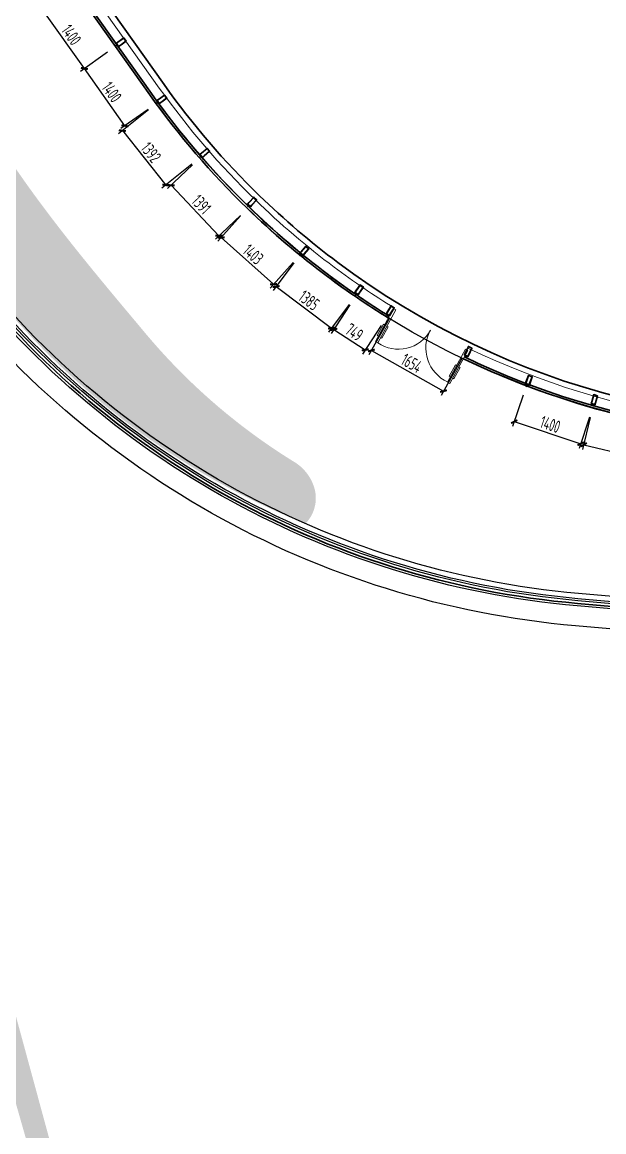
# Model space of a CAD drawing. Extents: x -936 to 12807311, y 101 to 1511157.
# Drawn here: x 12262828 to 12274448, y 1218680 to 1240843 of the extents above; entities that cross this region are included whole.
import ezdxf

# ---------------------------------------------------------------- set-up
doc = ezdxf.new("R2010")
doc.units = 0
doc.header["$LTSCALE"] = 1000
doc.header["$MEASUREMENT"] = 0
for name, color, linetype, lineweight in [('PX-GLAZ-F2$0$PX-GLAZ-F2$0$_EDO-ALUMINIUM-SECTION', 90, 'Continuous', 30), ('PX-GLAZ-F2$0$PX-GLAZ-F2$0$_EDO-ALUMINIUM-VIEW', 94, 'Continuous', 18), ('PX-GLAZ-F2$0$PX-GLAZ-F2$0$_EDO-GLASS-SECTION', 130, 'Continuous', 30), ('PX-GLAZ-F2$0$PX-GLAZ-F2$0$PX-GLAZ-F2$0$板边线', 36, 'Continuous', 30), ('PX-GLAZ-F2$0$PX-GLAZ-F2$0$WINDOW', 4, 'Continuous', 5), ('PX-GLAZ-F2$0$PX-GLAZ-F2$0$板边线', 36, 'Continuous', 30), ('PX-GLAZ-F2$0$板边线', 36, 'Continuous', 30)]:
    doc.layers.add(name, color=color, linetype=linetype, lineweight=lineweight)
for name, color, linetype in [('PX-GLAZ-F2$0$PX-GLAZ-F2$0$PX-GLAZ-F2$0$G-LINE2', 2, 'Continuous'), ('PX-GLAZ-F2$0$PX-GLAZ-F2$0$PX-GLAZ-F2$0$幕墙线', 104, 'Continuous'), ('PX-GLAZ-F2$0$PX-GLAZ-F2$0$PX-GLAZ-F2$0$平台轮廓', 3, 'Continuous'), ('PX-GLAZ-F2$0$PX-GLAZ-F2$0$PX-GLAZ-F2$0$挑檐', 53, 'Continuous'), ('PX-GLAZ-F2$0$PX-PLAN-F2-T1$0$A-DIMS-150', 1, 'Continuous'), ('PX-GLAZ-F2$0$绿化', 3, 'Continuous')]:
    doc.layers.add(name, color=color, linetype=linetype)
doc.styles.add('PX-GLAZ-F2$0$PX-PLAN-F2-T1$0$XD2008_T3', font='xd-hzs.shx', dxfattribs={"width": 0.7, "bigfont": 'xd-hztxt.shx'})
doc.dimstyles.new('PX-GLAZ-F2$0$PX-PLAN-F2-T1$0$XD300$0&&100', dxfattribs={"dimtxt": 250, "dimasz": 100, "dimexe": 100, "dimexo": 200, "dimgap": 50, "dimtad": 1, "dimdec": 0, "dimzin": 0, "dimdsep": 46, "dimtxsty": 'PX-GLAZ-F2$0$PX-PLAN-F2-T1$0$XD2008_T3', "dimblk": 'PX-GLAZ-F2$0$PX-PLAN-F2-T1$0$_ArchTick', "dimcen": 0.09, "dimclrt": 4, "dimazin": 2, "dimtfac": 1, "dimtdec": 0, "dimtix": 1, "dimtmove": 2, "dimatfit": 3, "dimfxl": 0, "dimtolj": 1, "dimtzin": 0, "dimarcsym": 0})

# ---------------------------------------------------------------- blocks, each defined once
blk = doc.blocks.new('PX-GLAZ-F2$0$PX-GLAZ-F2$0$$DorLib2D$00000011')
for p, q in [((-0.533, 0.458), (-0.533, -0.009)), ((-0.533, 0.458), (-0.5, 0.458)), ((-0.5, 0.458), (-0.5, -0.009)), ((0.5, 0.471), (0.5, 0.004)), ((0.533, 0.471), (0.5, 0.471)), ((0.533, 0.471), (0.533, 0.004)), ((-0.55, 0.383), (-0.533, 0.383)), ((-0.483, 0.383), (-0.5, 0.383)), ((0.483, 0.396), (0.5, 0.396)), ((0.55, 0.396), (0.533, 0.396)), ((-0.55, 0.221), (-0.533, 0.221)), ((-0.483, 0.221), (-0.5, 0.221)), ((0.483, 0.235), (0.5, 0.235)), ((0.55, 0.235), (0.533, 0.235)), ((0.533, 0.004), (0.5, 0.004)), ((-0.533, -0.009), (-0.5, -0.009))]:
    blk.add_line(p, q)
at = {"lineweight": 13}
for p, q in [((-0.55, 0.383), (-0.55, 0.221)), ((-0.483, 0.383), (-0.483, 0.221)), ((0.483, 0.396), (0.483, 0.235)), ((0.55, 0.396), (0.55, 0.235))]:
    blk.add_line(p, q, dxfattribs=at)
for centre, radius, start, end in [((-0.45, 0.011), 0.45, 359.1497, 96.4455), ((0.468, 0.003), 0.468, 86.131, 179.9077)]:
    blk.add_arc(centre, radius, start, end, dxfattribs=at)
blk = doc.blocks.new('PX-GLAZ-F2$0$PX-GLAZ-F2$0$标准块')
at = {"layer": 'PX-GLAZ-F2$0$PX-GLAZ-F2$0$_EDO-ALUMINIUM-SECTION'}
blk.add_line((0, 0), (0, -46, 0), dxfattribs=at)
at = {"layer": 'PX-GLAZ-F2$0$PX-GLAZ-F2$0$_EDO-ALUMINIUM-SECTION', "extrusion": (1.58294e-17, 0.001776, 0.999998)}
for points in [[(40, -49), (40, -85), (40, -233), (-40, -233), (-40, -85), (-40, -46), (40, -46)], [(37, -49), (37, -85), (37, -85), (37, -230), (-37, -230), (-37, -85), (-37, -85), (-37, -49), (37, -49)]]:
    blk.add_lwpolyline(points, close=True, dxfattribs=at)
blk = doc.blocks.new('PX-GLAZ-F2$0$PX-PLAN-F2-T1$0$_ArchTick')
at = {"color": 0, "linetype": 'ByBlock', "const_width": 0.4}
blk.add_lwpolyline([(-0.5, -0.5), (0.5, 0.5)], dxfattribs=at)
blk = doc.blocks.new('*D656')
at = {"layer": 'Defpoints', "color": 0, "transparency": 16777216}
for p in [(12264697, 1240360, 37), (12264071, 1239917), (12265506, 1239217, 38)]:
    blk.add_point(p, dxfattribs=at)
at = {"layer": 'PX-GLAZ-F2$0$PX-PLAN-F2-T1$0$A-DIMS-150', "color": 0, "lineweight": -2, "transparency": 16777216}
for p, q in [((12264533, 1240244), (12263990, 1239859)), ((12264881, 1238774), (12264071, 1239917)), ((12265342, 1239102), (12264799, 1238717))]:
    blk.add_line(p, q, dxfattribs=at)
at = {"layer": 'PX-GLAZ-F2$0$PX-PLAN-F2-T1$0$A-DIMS-150', "color": 0, "lineweight": -2, "transparency": 16777216, "xscale": 100, "yscale": 100, "zscale": 100}
for p, rotation in [((12264071, 1239917), 125.3084690311191), ((12264881, 1238774), 305.3084690311191)]:
    blk.add_blockref('PX-GLAZ-F2$0$PX-PLAN-F2-T1$0$_ArchTick', p, dxfattribs=dict(at, rotation=rotation))
at = {"layer": 'PX-GLAZ-F2$0$PX-PLAN-F2-T1$0$A-DIMS-150', "color": 4, "transparency": 16777216, "insert": (12264619, 1239447), "char_height": 250, "attachment_point": 5, "rotation": 305.3085, "style": 'PX-GLAZ-F2$0$PX-PLAN-F2-T1$0$XD2008_T3'}
blk.add_mtext('\\A1;1400', dxfattribs=at)
blk = doc.blocks.new('*D657')
at = {"layer": 'Defpoints', "color": 0, "transparency": 16777216}
for p in [(12263902, 1241513, 35), (12263262, 1241059), (12264697, 1240360, 37)]:
    blk.add_point(p, dxfattribs=at)
at = {"layer": 'PX-GLAZ-F2$0$PX-PLAN-F2-T1$0$A-DIMS-150', "color": 0, "lineweight": -2, "transparency": 16777216}
for p, q in [((12263739, 1241397), (12263181, 1241002)), ((12264071, 1239917), (12263262, 1241059)), ((12264533, 1240244), (12263990, 1239859))]:
    blk.add_line(p, q, dxfattribs=at)
at = {"layer": 'PX-GLAZ-F2$0$PX-PLAN-F2-T1$0$A-DIMS-150', "color": 0, "lineweight": -2, "transparency": 16777216, "xscale": 100, "yscale": 100, "zscale": 100}
for p, rotation in [((12263262, 1241059), 125.3084690311191), ((12264071, 1239917), 305.3084690311191)]:
    blk.add_blockref('PX-GLAZ-F2$0$PX-PLAN-F2-T1$0$_ArchTick', p, dxfattribs=dict(at, rotation=rotation))
at = {"layer": 'PX-GLAZ-F2$0$PX-PLAN-F2-T1$0$A-DIMS-150', "color": 4, "transparency": 16777216, "insert": (12263810, 1240589), "char_height": 250, "attachment_point": 5, "rotation": 305.3085, "style": 'PX-GLAZ-F2$0$PX-PLAN-F2-T1$0$XD2008_T3'}
blk.add_mtext('\\A1;1400', dxfattribs=at)
blk = doc.blocks.new('*D636')
at = {"layer": 'Defpoints', "color": 0, "transparency": 16777216}
for p in [(12270267, 1235109, 41), (12271708, 1234297, 41), (12271245, 1233474)]:
    blk.add_point(p, dxfattribs=at)
at = {"layer": 'PX-GLAZ-F2$0$PX-PLAN-F2-T1$0$A-DIMS-150', "color": 0, "lineweight": -2, "transparency": 16777216}
for p, q in [((12270169, 1234934), (12269755, 1234199)), ((12269804, 1234286), (12271245, 1233474)), ((12271610, 1234123), (12271196, 1233387))]:
    blk.add_line(p, q, dxfattribs=at)
at = {"layer": 'PX-GLAZ-F2$0$PX-PLAN-F2-T1$0$A-DIMS-150', "color": 0, "lineweight": -2, "transparency": 16777216, "xscale": 100, "yscale": 100, "zscale": 100}
for p, rotation in [((12269804, 1234286), 150.6194467798335), ((12271245, 1233474), 330.6194467798335)]:
    blk.add_blockref('PX-GLAZ-F2$0$PX-PLAN-F2-T1$0$_ArchTick', p, dxfattribs=dict(at, rotation=rotation))
at = {"layer": 'PX-GLAZ-F2$0$PX-PLAN-F2-T1$0$A-DIMS-150', "color": 4, "transparency": 16777216, "insert": (12270610, 1234033), "char_height": 250, "attachment_point": 5, "rotation": 330.6194, "style": 'PX-GLAZ-F2$0$PX-PLAN-F2-T1$0$XD2008_T3'}
blk.add_mtext('\\A1;1654', dxfattribs=at)
blk = doc.blocks.new('*D556')
at = {"layer": 'Defpoints', "color": 0, "transparency": 16777216}
for p in [(12265506, 1239217, 38), (12266375, 1238129, 38), (12265698, 1237589)]:
    blk.add_point(p, dxfattribs=at)
at = {"layer": 'PX-GLAZ-F2$0$PX-PLAN-F2-T1$0$A-DIMS-150', "color": 0, "lineweight": -2, "transparency": 16777216}
for p, q in [((12265349, 1239092), (12264751, 1238615)), ((12264829, 1238677), (12265698, 1237589)), ((12266218, 1238004), (12265620, 1237527))]:
    blk.add_line(p, q, dxfattribs=at)
at = {"layer": 'PX-GLAZ-F2$0$PX-PLAN-F2-T1$0$A-DIMS-150', "color": 0, "lineweight": -2, "transparency": 16777216, "xscale": 100, "yscale": 100, "zscale": 100}
for p, rotation in [((12264829, 1238677), 128.617622403916), ((12265698, 1237589), 308.617622403916)]:
    blk.add_blockref('PX-GLAZ-F2$0$PX-PLAN-F2-T1$0$_ArchTick', p, dxfattribs=dict(at, rotation=rotation))
at = {"layer": 'PX-GLAZ-F2$0$PX-PLAN-F2-T1$0$A-DIMS-150', "color": 4, "transparency": 16777216, "insert": (12265401, 1238242), "char_height": 250, "attachment_point": 5, "rotation": 308.6176, "style": 'PX-GLAZ-F2$0$PX-PLAN-F2-T1$0$XD2008_T3'}
blk.add_mtext('\\A1;1392', dxfattribs=at)
blk = doc.blocks.new('*D557')
at = {"layer": 'Defpoints', "color": 0, "transparency": 16777216}
for p in [(12266375, 1238129, 38), (12267332, 1237120, 38), (12266760, 1236578)]:
    blk.add_point(p, dxfattribs=at)
at = {"layer": 'PX-GLAZ-F2$0$PX-PLAN-F2-T1$0$A-DIMS-150', "color": 0, "lineweight": -2, "transparency": 16777216}
for p, q in [((12266230, 1237992), (12265731, 1237518)), ((12265803, 1237587), (12266760, 1236578)), ((12267187, 1236982), (12266688, 1236509))]:
    blk.add_line(p, q, dxfattribs=at)
at = {"layer": 'PX-GLAZ-F2$0$PX-PLAN-F2-T1$0$A-DIMS-150', "color": 0, "lineweight": -2, "transparency": 16777216, "xscale": 100, "yscale": 100, "zscale": 100}
for p, rotation in [((12265803, 1237587), 133.4811643430042), ((12266760, 1236578), 313.4811643430042)]:
    blk.add_blockref('PX-GLAZ-F2$0$PX-PLAN-F2-T1$0$_ArchTick', p, dxfattribs=dict(at, rotation=rotation))
at = {"layer": 'PX-GLAZ-F2$0$PX-PLAN-F2-T1$0$A-DIMS-150', "color": 4, "transparency": 16777216, "insert": (12266409, 1237203), "char_height": 250, "attachment_point": 5, "rotation": 313.4812, "style": 'PX-GLAZ-F2$0$PX-PLAN-F2-T1$0$XD2008_T3'}
blk.add_mtext('\\A1;1391', dxfattribs=at)
blk = doc.blocks.new('*D558')
at = {"layer": 'Defpoints', "color": 0, "transparency": 16777216}
for p in [(12267325, 1237127, 41), (12268373, 1236194, 38), (12267851, 1235608)]:
    blk.add_point(p, dxfattribs=at)
at = {"layer": 'PX-GLAZ-F2$0$PX-PLAN-F2-T1$0$A-DIMS-150', "color": 0, "lineweight": -2, "transparency": 16777216}
for p, q in [((12267192, 1236977), (12266737, 1236466)), ((12266803, 1236540), (12267851, 1235608)), ((12268240, 1236045), (12267785, 1235533))]:
    blk.add_line(p, q, dxfattribs=at)
at = {"layer": 'PX-GLAZ-F2$0$PX-PLAN-F2-T1$0$A-DIMS-150', "color": 0, "lineweight": -2, "transparency": 16777216, "xscale": 100, "yscale": 100, "zscale": 100}
for p, rotation in [((12266803, 1236540), 138.3295805859456), ((12267851, 1235608), 318.3295805859456)]:
    blk.add_blockref('PX-GLAZ-F2$0$PX-PLAN-F2-T1$0$_ArchTick', p, dxfattribs=dict(at, rotation=rotation))
at = {"layer": 'PX-GLAZ-F2$0$PX-PLAN-F2-T1$0$A-DIMS-150', "color": 4, "transparency": 16777216, "insert": (12267443, 1236205), "char_height": 250, "attachment_point": 5, "rotation": 318.3296, "style": 'PX-GLAZ-F2$0$PX-PLAN-F2-T1$0$XD2008_T3'}
blk.add_mtext('\\A1;1403', dxfattribs=at)
blk = doc.blocks.new('*D559')
at = {"layer": 'Defpoints', "color": 0, "transparency": 16777216}
for p in [(12268373, 1236194, 38), (12269482, 1235364, 38), (12269010, 1234733)]:
    blk.add_point(p, dxfattribs=at)
at = {"layer": 'PX-GLAZ-F2$0$PX-PLAN-F2-T1$0$A-DIMS-150', "color": 0, "lineweight": -2, "transparency": 16777216}
for p, q in [((12268253, 1236034), (12267841, 1235483)), ((12267901, 1235563), (12269010, 1234733)), ((12269362, 1235204), (12268950, 1234653))]:
    blk.add_line(p, q, dxfattribs=at)
at = {"layer": 'PX-GLAZ-F2$0$PX-PLAN-F2-T1$0$A-DIMS-150', "color": 0, "lineweight": -2, "transparency": 16777216, "xscale": 100, "yscale": 100, "zscale": 100}
for p, rotation in [((12267901, 1235563), 143.2011908795473), ((12269010, 1234733), 323.2011908795473)]:
    blk.add_blockref('PX-GLAZ-F2$0$PX-PLAN-F2-T1$0$_ArchTick', p, dxfattribs=dict(at, rotation=rotation))
at = {"layer": 'PX-GLAZ-F2$0$PX-PLAN-F2-T1$0$A-DIMS-150', "color": 4, "transparency": 16777216, "insert": (12268560, 1235288), "char_height": 250, "attachment_point": 5, "rotation": 323.2012, "style": 'PX-GLAZ-F2$0$PX-PLAN-F2-T1$0$XD2008_T3'}
blk.add_mtext('\\A1;1385', dxfattribs=at)
blk = doc.blocks.new('*D560')
at = {"layer": 'Defpoints', "color": 0, "transparency": 16777216}
for p in [(12269482, 1235364, 38), (12270109, 1234955, 24), (12269681, 1234299)]:
    blk.add_point(p, dxfattribs=at)
at = {"layer": 'PX-GLAZ-F2$0$PX-PLAN-F2-T1$0$A-DIMS-150', "color": 0, "lineweight": -2, "transparency": 16777216}
for p, q in [((12269373, 1235197), (12268999, 1234624)), ((12269054, 1234707), (12269681, 1234299)), ((12270000, 1234788), (12269627, 1234215))]:
    blk.add_line(p, q, dxfattribs=at)
at = {"layer": 'PX-GLAZ-F2$0$PX-PLAN-F2-T1$0$A-DIMS-150', "color": 0, "lineweight": -2, "transparency": 16777216, "xscale": 100, "yscale": 100, "zscale": 100}
for p, rotation in [((12269054, 1234707), 146.9028819017442), ((12269681, 1234299), 326.9028819017443)]:
    blk.add_blockref('PX-GLAZ-F2$0$PX-PLAN-F2-T1$0$_ArchTick', p, dxfattribs=dict(at, rotation=rotation))
at = {"layer": 'PX-GLAZ-F2$0$PX-PLAN-F2-T1$0$A-DIMS-150', "color": 4, "transparency": 16777216, "insert": (12269463, 1234650), "char_height": 250, "attachment_point": 5, "rotation": 326.9029, "style": 'PX-GLAZ-F2$0$PX-PLAN-F2-T1$0$XD2008_T3'}
blk.add_mtext('\\A1;749', dxfattribs=at)
blk = doc.blocks.new('*D562')
at = {"layer": 'Defpoints', "color": 0, "transparency": 16777216}
for p in [(12272897, 1233584, 5), (12274225, 1233143, 5), (12273986, 1232424)]:
    blk.add_point(p, dxfattribs=at)
at = {"layer": 'PX-GLAZ-F2$0$PX-PLAN-F2-T1$0$A-DIMS-150', "color": 0, "lineweight": -2, "transparency": 16777216}
for p, q in [((12272834, 1233394), (12272626, 1232770)), ((12274162, 1232953), (12273954, 1232329)), ((12272658, 1232865), (12273986, 1232424))]:
    blk.add_line(p, q, dxfattribs=at)
at = {"layer": 'PX-GLAZ-F2$0$PX-PLAN-F2-T1$0$A-DIMS-150', "color": 0, "lineweight": -2, "transparency": 16777216, "xscale": 100, "yscale": 100, "zscale": 100}
for p, rotation in [((12272658, 1232865), 161.6268091513387), ((12273986, 1232424), 341.6268091513388)]:
    blk.add_blockref('PX-GLAZ-F2$0$PX-PLAN-F2-T1$0$_ArchTick', p, dxfattribs=dict(at, rotation=rotation))
at = {"layer": 'PX-GLAZ-F2$0$PX-PLAN-F2-T1$0$A-DIMS-150', "color": 4, "transparency": 16777216, "insert": (12273377, 1232810), "char_height": 250, "attachment_point": 5, "rotation": 341.6268, "style": 'PX-GLAZ-F2$0$PX-PLAN-F2-T1$0$XD2008_T3'}
blk.add_mtext('\\A1;1400', dxfattribs=at)
blk = doc.blocks.new('*D563')
at = {"layer": 'Defpoints', "color": 0, "transparency": 16777216}
for p in [(12274225, 1233143, 5), (12275586, 1232816, 5), (12275409, 1232078)]:
    blk.add_point(p, dxfattribs=at)
at = {"layer": 'PX-GLAZ-F2$0$PX-PLAN-F2-T1$0$A-DIMS-150', "color": 0, "lineweight": -2, "transparency": 16777216}
for p, q in [((12274178, 1232948), (12274024, 1232307)), ((12275539, 1232622), (12275385, 1231980)), ((12274048, 1232404), (12275409, 1232078))]:
    blk.add_line(p, q, dxfattribs=at)
at = {"layer": 'PX-GLAZ-F2$0$PX-PLAN-F2-T1$0$A-DIMS-150', "color": 0, "lineweight": -2, "transparency": 16777216, "xscale": 100, "yscale": 100, "zscale": 100}
for p, rotation in [((12274048, 1232404), 166.5203406920303), ((12275409, 1232078), 346.5203406920303)]:
    blk.add_blockref('PX-GLAZ-F2$0$PX-PLAN-F2-T1$0$_ArchTick', p, dxfattribs=dict(at, rotation=rotation))
at = {"layer": 'PX-GLAZ-F2$0$PX-PLAN-F2-T1$0$A-DIMS-150', "color": 4, "transparency": 16777216, "insert": (12274769, 1232411), "char_height": 250, "attachment_point": 5, "rotation": 346.5203, "style": 'PX-GLAZ-F2$0$PX-PLAN-F2-T1$0$XD2008_T3'}
blk.add_mtext('\\A1;1400', dxfattribs=at)
blk = doc.blocks.new('PX-GLAZ-F2')
at = {"layer": 'PX-GLAZ-F2$0$绿化', "ltscale": 100}
h = blk.add_hatch(dxfattribs=at)
h.set_pattern_fill('CROSS', color=256, scale=200)
h.set_pattern_definition([(0, (0, 0), (317.5, 317.5), [158.75, -476.25]), (90, (79.38, -79.38), (-317.5, 317.5), [158.75, -476.25])])
edge = h.paths.add_edge_path()
edge.add_spline(control_points=[(12248706, 1227659.1), (12249131.2, 1228506.9), (12249645.7, 1229303.6), (12250243.3, 1230039.9)], knot_values=[0, 0, 0, 0, 0.216924, 0.216924, 0.216924, 0.216924], weights=[1, 0.9960825, 0.9960825, 1], degree=3, periodic=0)
edge.add_spline(control_points=[(12250243.3, 1230039.9), (12252309.9, 1232880.9), (12254376.5, 1235721.8), (12256443.1, 1238562.8)], knot_values=[0.216924, 0.216924, 0.216924, 0.216924, 1.216924, 1.216924, 1.216924, 1.216924], weights=[1, 1, 1, 1], degree=3, periodic=0)
edge.add_spline(control_points=[(12256443.1, 1238562.8), (12256855.1, 1239129.1), (12257479, 1239447.2), (12258179.2, 1239448.1)], knot_values=[1.216924, 1.216924, 1.216924, 1.216924, 2.1576116, 2.1576116, 2.1576116, 2.1576116], weights=[1, 0.9276084, 0.9276084, 1], degree=3, periodic=0)
edge.add_spline(control_points=[(12258179.2, 1239448.1), (12258879.5, 1239448.9), (12259504.2, 1239132.3), (12259917.5, 1238567)], knot_values=[2.1576116, 2.1576116, 2.1576116, 2.1576116, 3.0982992, 3.0982992, 3.0982992, 3.0982992], weights=[1, 0.9276084, 0.9276084, 1], degree=3, periodic=0)
edge.add_spline(control_points=[(12259917.5, 1238567), (12260548, 1237710.5), (12261178.5, 1236854), (12261808.9, 1235997.5)], knot_values=[3.0982992, 3.0982992, 3.0982992, 3.0982992, 4.0982992, 4.0982992, 4.0982992, 4.0982992], weights=[1, 1, 1, 1], degree=3, periodic=0)
edge.add_spline(control_points=[(12261808.9, 1235997.5), (12263521.2, 1233671.3), (12265804.9, 1231902.8), (12268485.4, 1230826.9)], knot_values=[4.0982992, 4.0982992, 4.0982992, 4.0982992, 4.6528594, 4.6528594, 4.6528594, 4.6528594], weights=[1, 0.9745357, 0.9745357, 1], degree=3, periodic=0)
edge.add_spline(control_points=[(12268485.4, 1230826.9), (12268662.4, 1231007.2), (12268731.6, 1231250.2), (12268676.3, 1231496.7)], knot_values=[4.6528594, 4.6528594, 4.6528594, 4.6528594, 5.6498533, 5.6498533, 5.6498533, 5.6498533], weights=[1, 0.9188681, 0.9188681, 1], degree=3, periodic=0)
edge.add_spline(control_points=[(12268676.3, 1231496.7), (12268617.1, 1231738.6), (12268468.8, 1231938.7), (12268254.4, 1232065.5)], knot_values=[5.6498533, 5.6498533, 5.6498533, 5.6498533, 6.4465126, 6.4465126, 6.4465126, 6.4465126], weights=[1, 0.9478068, 0.9478068, 1], degree=3, periodic=0)
edge.add_spline(control_points=[(12268254.4, 1232065.5), (12267103.1, 1232776.1), (12266083.6, 1233665.5), (12265223.4, 1234709.7)], knot_values=[6.4465126, 6.4465126, 6.4465126, 6.4465126, 6.7752636, 6.7752636, 6.7752636, 6.7752636], weights=[1, 0.9910138, 0.9910138, 1], degree=3, periodic=0)
edge.add_spline(control_points=[(12265223.4, 1234709.7), (12264096, 1236051.5), (12262129.6, 1238391.9), (12260372, 1242231), (12256480.6, 1243543.3), (12252849.4, 1241495), (12250340.6, 1238037), (12248070.6, 1234565), (12247519.7, 1230670.2), (12248353, 1228555.3), (12248706, 1227659.1)], knot_values=[6.7752636, 6.7752636, 6.7752636, 6.7752636, 5292.8749688, 9226.3852839, 12034.2999802, 16515.783225, 20509.8368597, 24941.2220346, 28831.152857, 31691.1016259, 31691.1016259, 31691.1016259, 31691.1016259], weights=[1, 1, 1, 1, 1, 1, 1, 1, 1, 1, 1], degree=3, periodic=0)
edge = h.paths.add_edge_path()
edge.add_line((12350572.1, 1250171.9), (12345847.5, 1250548.3))
edge.add_line((12345847.5, 1250548.3), (12342141.8, 1229321))
edge.add_arc((12336175.4, 1230692.1), 6121.9, 302.60421, 347.05847, ccw=False)
edge.add_arc((12345389.7, 1216855.3), 10503.8, 124.27677, 148.99986)
edge.add_arc((12344287.8, 1217517.4), 9218.3, 148.99986, 195.78563)
edge.add_arc((12226671.4, 1184267.2), 113007.7, 14.3349, 15.785626, ccw=False)
edge.add_arc((12324166, 1209181.5), 12380.1, -17.80782, 14.3349, ccw=False)
edge.add_line((12335952.9, 1205395.4), (12334257.7, 1200117.8))
edge.add_arc((12334246.6, 1197712), 2405.9, 11.27506, 89.73573, ccw=False)
edge.add_arc((12335021.7, 1197866.5), 1615.6, -9.56278, 11.27506, ccw=False)
edge.add_arc((12318788.1, 1200601.3), 18077.9, 349.66451, 350.43722, ccw=False)
edge.add_line((12336572.7, 1197357.9), (12337158.7, 1197228.4))
edge.add_line((12337158.7, 1197228.4), (12338932.8, 1205257.3))
edge.add_arc((12331756, 1206843.1), 7350, 347.53975, 385.14259)
edge.add_line((12338409.6, 1209966), (12337135.1, 1212681.5))
edge.add_arc((12343155, 1215506.9), 6650, 136.3842, 205.14259, ccw=False)
edge.add_line((12338340.5, 1220094.1), (12341350.4, 1223253.1))
edge.add_arc((12336029.1, 1228323.2), 7350, 316.3842, 350.09754)
edge.add_line((12343269.6, 1227059.2), (12347090.2, 1248944.5))
edge.add_line((12347090.2, 1248944.5), (12351754.6, 1248573))
edge.add_arc((12350316, 1248745.8), 1448.9, 353.14964, 439.81841)
edge = h.paths.add_edge_path()
edge.add_line((12329890.5, 1220636.8), (12332760, 1212631.4))
edge.add_line((12332760, 1212631.4), (12329676.6, 1211775.2))
edge.add_line((12329676.6, 1211775.2), (12331314.6, 1212230))
edge.add_line((12331314.6, 1212230), (12332557.8, 1207752.6))
edge.add_line((12332557.8, 1207752.6), (12330392.5, 1207151.4))
edge.add_arc((12335853.3, 1214426.6), 9096.6, 186.95866, 233.10806, ccw=False)
edge.add_arc((12340898.8, 1215042.4), 14179.5, 162.97302, 186.95866, ccw=False)
edge.add_arc((12329376.2, 1218571.1), 2128.8, 76.01983, 162.97302, ccw=False)
edge = h.paths.add_edge_path()
edge.add_spline(control_points=[(12297159.8, 1230058.2), (12297328.4, 1230848.4), (12297611.5, 1232175), (12298661.8, 1234113.7), (12300752.4, 1233643.1), (12302179.5, 1231710.5), (12305502.7, 1231446.7), (12308858, 1230950.4), (12312135.6, 1229259.9), (12315220.2, 1226420), (12318080.9, 1222865.1), (12322418.9, 1219690.6), (12322542.4, 1214282.7), (12320895.5, 1209063.7), (12315723.8, 1207150.9), (12311909, 1207413.1), (12309758.9, 1207758.4), (12309129.1, 1207859.5), (12310995.9, 1207584.2), (12312844.4, 1207963.6), (12314451.8, 1208952), (12317354.8, 1210737), (12318732.3, 1213854), (12318097.8, 1217202.3), (12317569.7, 1221919.1), (12314841.7, 1225803.1), (12310583.9, 1227900.3), (12307035.2, 1229914.1), (12303029.1, 1230689.2), (12298985.3, 1230144.5), (12298893.7, 1229984.7), (12298802.1, 1229824.9), (12298710.5, 1229665.1), (12298697.1, 1229625.6), (12298683.7, 1229586), (12298670.3, 1229546.5), (12298166.8, 1229717.1), (12297663.3, 1229887.7), (12297159.8, 1230058.2)], knot_values=[0, 0, 0, 0, 2509.7004078, 4213.3598332, 5630.1776835, 7984.5189108, 11137.8176945, 14924.0914678, 18297.5573608, 21965.6588708, 27403.8026942, 32175.7889264, 37032.3805134, 42474.2608416, 47438.6991661, 52055.119781, 53967.6326245, 53967.6326245, 53967.6326245, 53968.3303403, 53968.3303403, 53968.3303403, 53969.5371147, 53969.5371147, 53969.5371147, 53970.5387264, 53970.5387264, 53970.5387264, 53971.188756, 53971.188756, 53971.188756, 53972.188756, 53972.188756, 53972.188756, 53973.188756, 53973.188756, 53973.188756, 53974.188756, 53974.188756, 53974.188756, 53974.188756], weights=[1, 1, 1, 1, 1, 1, 1, 1, 1, 1, 1, 1, 1, 1, 1, 1, 1, 1, 0.9598425, 0.9598425, 1, 0.8822789, 0.8822789, 1, 0.9181306, 0.9181306, 1, 0.9650973, 0.9650973, 1, 1, 1, 1, 1, 1, 1, 1, 1, 1], degree=3, periodic=0)
edge = h.paths.add_edge_path()
edge.add_arc((12264417, 1231062), 31784.2, 288.69408, 306.13039)
edge.add_arc((12282712.2, 1205688.8), 536.1, 326.20587, 388.29705)
edge.add_arc((12282257.3, 1205342), 1104.7, 32.95484, 44.08798)
edge.add_arc((12296904.8, 1178998.3), 30446.8, 117.06634, 124.81688)
edge.add_arc((12270335.2, 1229379), 26995.3, 242.81788, 289.89359, ccw=False)
edge.add_arc((12269712.4, 1219643.1), 18465.3, 214.97876, 230.64533, ccw=False)
edge.add_arc((12280518, 1228316.3), 32304.1, 208.46123, 216.59643, ccw=False)
edge.add_line((12252118.2, 1212921.4), (12251073.7, 1212284.2))
edge.add_arc((12251548.3, 1211765), 703.4, 132.4299, 196.5559)
edge.add_arc((12269478.4, 1221332.5), 21012.7, 207.7011, 284.11957)
edge = h.paths.add_edge_path()
edge.add_arc((12233920.3, 1265851.6), 16144.8, -7.15606, 23.05907, ccw=False)
edge.add_arc((12272144.2, 1259604.6), 22605.3, 169.19974, 186.44518)
edge.add_line((12249681.8, 1257067.1), (12250208.3, 1252638.7))
edge.add_line((12250208.3, 1252638.7), (12250862.7, 1252716.6))
edge.add_arc((12273478.7, 1255109.2), 22742.2, 165.02933, 186.03914, ccw=False)
edge.add_arc((12521635.5, 1188752), 279617.8, 164.395979, 165.029333, ccw=False)
edge.add_arc((12246304.4, 1265646.6), 6249.3, 344.39598, 373.49578)
edge.add_arc((12241392.1, 1264467.7), 11301.1, 13.49578, 45.22187)
edge.add_line((12249352.2, 1272489.7), (12248777.5, 1272176.5))
edge.add_spline(control_points=[(12272311.3, 1185673.5), (12273059.3, 1190105.5), (12273807.4, 1194537.4), (12273916.6, 1195057.1), (12273551.9, 1195443.1), (12273187.2, 1195829.1), (12272662.2, 1195749.5), (12269776.4, 1195164.7), (12266890.5, 1194579.8), (12265653.8, 1194222), (12265338.4, 1192973.8), (12264835.5, 1189992.8), (12264332.5, 1187011.7), (12264187.7, 1185999.1), (12265170.5, 1185715.3), (12268131.7, 1185215.7), (12271092.9, 1184716.1), (12272121.2, 1184661.4), (12272311.3, 1185673.5)], knot_values=[0, 0, 0, 1, 1, 1.9642314, 1.9642314, 2.9284628, 2.9284628, 3.9284628, 3.9284628, 4.9701511, 4.9701511, 5.9701511, 5.9701511, 7.4018385, 7.4018385, 8.4018385, 8.4018385, 9.840172, 9.840172, 9.840172], weights=[1, 1, 1, 0.886016, 1, 0.886016, 1, 1, 1, 0.8673994, 1, 1, 1, 0.7545398, 1, 1, 1, 0.7523549, 1], degree=2, periodic=0)
at = {"layer": 'PX-GLAZ-F2$0$PX-GLAZ-F2$0$_EDO-ALUMINIUM-VIEW', "elevation": 41.4}
for points in [[(12256780.8, 1251576.1), (12258423.4, 1249249.4), (12259640.9, 1247537.7), (12265414.9, 1239419.9, 0.0456491), (12267356.4, 1237158.9, 0.0320784), (12268951.7, 1235798.9, 0.0224171), (12270164, 1234974.9, 0.0224171)], [(12256900.9, 1251730.3), (12258576, 1249357.5), (12259793.3, 1247646), (12265567.3, 1239528.3, 0.0456491), (12267486.5, 1237293.1, 0.0320784), (12269063.7, 1235948.7, 0.0224171), (12270262.1, 1235134.1, 0.0224171)], [(12271744.5, 1234328.6, 0.1485343), (12281031.3, 1232910.1, -0.0000098), (12281163.9, 1232929.3, -0.0000098)], [(12271663.8, 1234159.9, 0.1485343), (12281058, 1232725, -0.0000098), (12281190.6, 1232744.2, -0.0000098)]]:
    blk.add_lwpolyline(points, format="xyb", dxfattribs=at)
at = {"layer": 'PX-GLAZ-F2$0$PX-GLAZ-F2$0$_EDO-GLASS-SECTION', "elevation": 41.4}
for points in [[(12256743.9, 1251550.4), (12258386.7, 1249223.4), (12259604.3, 1247511.6), (12265378.3, 1239393.8, 0.0456491), (12267325, 1237126.6, 0.0320784), (12268924.8, 1235762.8, 0.022449), (12270142.2, 1234935.5)], [(12256776.7, 1251573.3), (12258419.3, 1249246.5), (12259636.9, 1247534.8), (12265410.9, 1239417, 0.0456491), (12267352.9, 1237155.3, 0.0320784), (12268948.7, 1235794.9, 0.0224171), (12270161.4, 1234970.6)], [(12271644.5, 1234120.3, 0.1485378), (12281064.3, 1232681.4, -0.0000098), (12281196.9, 1232700.5)], [(12271662, 1234156.2, 0.1485343), (12281058.6, 1232721, -0.0000098), (12281191.2, 1232740.1)]]:
    blk.add_lwpolyline(points, format="xyb", dxfattribs=at)
at = {"layer": 'PX-GLAZ-F2$0$PX-GLAZ-F2$0$PX-GLAZ-F2$0$G-LINE2'}
for points in [[(12295661, 1224135.1), (12295104.8, 1223164.8, -0.3837916), (12291102.8, 1223294.4, 0.0815332), (12285212.2, 1227659.1, 0.0645942), (12280049, 1228793.4), (12273930.2, 1229328.6, -0.216352), (12261360.2, 1236415.7), (12259832.7, 1238505, 0.5084249), (12256528.1, 1238501), (12249508.5, 1228850.4, 0.2094997), (12248383.3, 1223718.2), (12248778.7, 1221738.8, 0.0345244), (12250707.9, 1216094.2, 0.0381065), (12253210.6, 1211232.9), (12254370, 1209557.8, 0.0755914), (12258061.1, 1205453.4, 0.2081031), (12279472.4, 1204088.7, -0.0568352), (12285569, 1207369.3, -0.1349123), (12301660.3, 1209177.8), (12309145.2, 1207963.3, 0.5158223), (12317993.9, 1217186.6, 0.2559103), (12310534.8, 1227807.5, 0.1632742), (12299050.6, 1230047.3), (12298801.6, 1229612.9)], [(12295695.7, 1224115.2), (12295136, 1223138.8, -0.384529), (12291074.6, 1223266.1, 0.081512), (12285196.2, 1227622.3, 0.0645624), (12280045.6, 1228753.5), (12273926.7, 1229288.8, -0.216352), (12261327.9, 1236392.1), (12259800.4, 1238481.4, 0.5084249), (12256560.4, 1238477.5), (12249540.8, 1228826.8, 0.2094997), (12248422.5, 1223726), (12248817.7, 1221747.9, 0.0345171), (12250744.7, 1216109.7, 0.038099), (12253244.1, 1211254.8), (12254403.2, 1209580.2, 0.0755392), (12258083.2, 1205487, 0.2080106), (12279453.8, 1204124.5, -0.0567922), (12285554.2, 1207406.5, -0.1349131), (12301666.6, 1209217.3), (12309151.3, 1208002.8, 0.5158726), (12317954.4, 1217180.7, 0.2559639), (12310516.1, 1227772.1, 0.1630139), (12299075.5, 1230010.2), (12298836.3, 1229593)]]:
    blk.add_lwpolyline(points, format="xyb", dxfattribs=at)
at = {"layer": 'PX-GLAZ-F2$0$PX-GLAZ-F2$0$PX-GLAZ-F2$0$幕墙线'}
blk.add_lwpolyline([(12281086.9, 1232668.1, -0.1988835), (12268924.1, 1235762.8, -0.0320784), (12267324.3, 1237126.6, -0.0456491), (12265377.5, 1239393.8), (12259603.5, 1247511.5), (12258386, 1249223.3), (12256391.9, 1252047.9, -0.4131972), (12258385.7, 1263737.8)], format="xyb", dxfattribs=at)
at = {"layer": 'PX-GLAZ-F2$0$PX-GLAZ-F2$0$PX-GLAZ-F2$0$平台轮廓', "ltscale": 100}
blk.add_lwpolyline([(12296133.8, 1223864), (12295531.7, 1222813.8, -0.392754), (12290718.1, 1222908.3, 0.0812333), (12284994.5, 1227158.2, 0.0641502), (12280001.6, 1228250.4), (12273882.7, 1228785.7, -0.216352), (12260920.2, 1236094.1), (12259392.8, 1238183.4, 0.5084249), (12256968.8, 1238180.4), (12249949.2, 1228529.8, 0.2094997), (12248917.7, 1223825), (12249309.8, 1221862.5, 0.0344239), (12251210.2, 1216305.6, 0.0380031), (12253667.1, 1211531), (12254821.9, 1209862.6, 0.0748605), (12258362, 1205911.6, 0.2068238), (12279220.6, 1204577.3, -0.0562539), (12285366.8, 1207875.4, -0.1349226), (12301746.3, 1209715.9), (12309228.5, 1208501.9, 0.5165522), (12317454.6, 1217105.3, 0.2566714), (12310279.7, 1227325.6, 0.1596507), (12299388, 1229540), (12299274.4, 1229341.8)], format="xyb", dxfattribs=at)
at = {"layer": 'PX-GLAZ-F2$0$PX-GLAZ-F2$0$PX-GLAZ-F2$0$挑檐'}
for points in [[(12295569.9, 1224187.3), (12295023, 1223233.3, -0.3817852), (12291176.9, 1223368.9, 0.081588), (12285254.2, 1227755.6, 0.0646771), (12280058.2, 1228898), (12273939.3, 1229433.2, -0.216352), (12261444.9, 1236477.7), (12259917.5, 1238567, 0.5084249), (12256443.1, 1238562.8), (12249423.6, 1228912.1, 0.2094997), (12248280.3, 1223697.6), (12248676.4, 1221715, 0.0345436), (12250611.1, 1216053.5, 0.0381261), (12253122.7, 1211175.5), (12254283, 1209499.1, 0.0757276), (12258003.2, 1205365.1, 0.2083449), (12279521, 1203994.6, -0.0569483), (12285608, 1207271.8, -0.1349103), (12301643.7, 1209074.1), (12309129.1, 1207859.5, 0.5156924), (12318097.8, 1217202.3, 0.2557712), (12310583.9, 1227900.3, 0.1639532), (12298985.3, 1230144.5), (12298710.5, 1229665.1)], [(12295786.8, 1224062.9), (12295218, 1223070.7, -0.3863982), (12291000.5, 1223191.6, 0.0814558), (12285154.3, 1227525.8, 0.0644784), (12280036.4, 1228648.9), (12273917.5, 1229184.2, -0.216352), (12261243.1, 1236330.1), (12259715.7, 1238419.4, 0.5084249), (12256645.3, 1238415.7), (12249625.8, 1228765.1, 0.2094997), (12248525.5, 1223746.6), (12248920, 1221771.7, 0.0344979), (12250841.5, 1216150.4, 0.0380792), (12253332.1, 1211312.2), (12254490.2, 1209638.9, 0.075401), (12258141.1, 1205575.3, 0.2077668), (12279405.3, 1204218.6, -0.0566796), (12285515.2, 1207504, -0.1349151), (12301683.2, 1209321), (12309167.3, 1208106.6, 0.5160071), (12317850.5, 1217165, 0.2561062), (12310466.9, 1227679.3, 0.1623265), (12299140.6, 1229912.8), (12298927.4, 1229540.8)]]:
    blk.add_lwpolyline(points, format="xyb", dxfattribs=at)
at = {"layer": 'PX-GLAZ-F2$0$PX-GLAZ-F2$0$PX-GLAZ-F2$0$板边线', "color": 30}
for points in [[(12258588.5, 1263452.6, 0.4131972), (12256677.8, 1252249.7), (12258671.5, 1249425.7), (12259888.7, 1247714.4), (12265662.7, 1239596.7, 0.0456491), (12267568, 1237377.8, 0.0320784), (12269133.6, 1236043.1, 0.1988835), (12281036.8, 1233014.5, -0.0001541)], [(12295743.4, 1224087.8), (12295178.9, 1223103.1, -0.3855198), (12291035.8, 1223227.1, 0.0814827), (12285174.2, 1227571.8, 0.0645185), (12280040.8, 1228698.7), (12273921.9, 1229234, -0.216352), (12261283.5, 1236359.6), (12259756, 1238448.9, 0.5084249), (12256604.9, 1238445.1), (12249585.3, 1228794.5, 0.2094997), (12248476.4, 1223736.8), (12248871.3, 1221760.4, 0.034507), (12250795.4, 1216131, 0.0380886), (12253290.2, 1211284.9), (12254448.8, 1209610.9, 0.075467), (12258113.5, 1205533.2, 0.2078831), (12279428.4, 1204173.8, -0.0567332), (12285533.8, 1207457.6, -0.1349141), (12301675.3, 1209271.6), (12309159.7, 1208057.2, 0.5159426), (12317899.9, 1217172.5, 0.2560381), (12310490.3, 1227723.5, 0.1626546), (12299109.6, 1229959.2), (12298884, 1229565.7)]]:
    blk.add_lwpolyline(points, format="xyb", dxfattribs=at)
at = {"layer": 'PX-GLAZ-F2$0$PX-GLAZ-F2$0$PX-GLAZ-F2$0$板边线'}
blk.add_lwpolyline([(12274664.9, 1274886), (12258588.5, 1263452.6, 0.4131972), (12256677.8, 1252249.7), (12258671.5, 1249425.7), (12259888.7, 1247714.4), (12265662.7, 1239596.7, 0.0456491), (12267568, 1237377.8, 0.0320784), (12269133.6, 1236043.1, 0.1988835), (12281036.8, 1233014.5, -0.0001541)], format="xyb", dxfattribs=at)
at = {"layer": 'PX-GLAZ-F2$0$PX-GLAZ-F2$0$板边线', "color": 30}
blk.add_lwpolyline([(12295743.4, 1224087.8), (12295178.9, 1223103.1, -0.3855198), (12291035.8, 1223227.1, 0.0814827), (12285174.2, 1227571.8, 0.0645185), (12280040.8, 1228698.7), (12273921.9, 1229234, -0.216352), (12261283.5, 1236359.6), (12259756, 1238448.9, 0.5084249), (12256604.9, 1238445.1), (12249585.3, 1228794.5, 0.2094997), (12248476.4, 1223736.8), (12248871.3, 1221760.4, 0.034507), (12250795.4, 1216131, 0.0380886), (12253290.2, 1211284.9), (12254448.8, 1209610.9, 0.075467), (12258113.5, 1205533.2, 0.2078831), (12279428.4, 1204173.8, -0.0567332), (12285533.8, 1207457.6, -0.1349141), (12301675.3, 1209271.6), (12309159.7, 1208057.2, 0.5159426), (12317899.9, 1217172.5, 0.2560381), (12310490.3, 1227723.5, 0.1626546), (12299109.6, 1229959.2), (12298884, 1229565.7)], format="xyb", dxfattribs=at)
at = {"layer": 'PX-GLAZ-F2$0$PX-GLAZ-F2$0$板边线', "color": 38}
blk.add_lwpolyline([(12295743.4, 1224087.8), (12295178.9, 1223103.1, -0.3855198), (12291035.8, 1223227.1, 0.0814827), (12285174.2, 1227571.8, 0.0645185), (12280040.8, 1228698.7), (12273921.9, 1229234, -0.216352), (12261283.5, 1236359.6), (12259756, 1238448.9, 0.5084249), (12256604.9, 1238445.1), (12249585.3, 1228794.5, 0.2094997), (12248476.4, 1223736.8), (12248871.3, 1221760.4, 0.034507), (12250795.4, 1216131, 0.0380886), (12253290.2, 1211284.9), (12254448.8, 1209610.9, 0.075467), (12258113.5, 1205533.2, 0.2078831), (12279428.4, 1204173.8, -0.0567332), (12285533.8, 1207457.6, -0.1349141), (12301675.3, 1209271.6), (12309159.7, 1208057.2, 0.5159426), (12317899.9, 1217172.5, 0.2560381), (12310490.3, 1227723.5, 0.1626546), (12299109.6, 1229959.2), (12298884, 1229565.7)], format="xyb", dxfattribs=at)
at = {"layer": 'PX-GLAZ-F2$0$板边线', "color": 38}
blk.add_lwpolyline([(12295743.4, 1224087.8), (12295178.9, 1223103.1, -0.3855198), (12291035.8, 1223227.1, 0.0814827), (12285174.2, 1227571.8, 0.0645185), (12280040.8, 1228698.7), (12273921.9, 1229234, -0.216352), (12261283.5, 1236359.6), (12259756, 1238448.9, 0.5084249), (12256604.9, 1238445.1), (12249585.3, 1228794.5, 0.2094997), (12248476.4, 1223736.8), (12248871.3, 1221760.4, 0.034507), (12250795.4, 1216131, 0.0380886), (12253290.2, 1211284.9), (12254448.8, 1209610.9, 0.075467), (12258113.5, 1205533.2, 0.2078831), (12279428.4, 1204173.8, -0.0567332), (12285533.8, 1207457.6, -0.1349141), (12301675.3, 1209271.6), (12309159.7, 1208057.2, 0.5159426), (12317899.9, 1217172.5, 0.2560381), (12310490.3, 1227723.5, 0.1626546), (12299109.6, 1229959.2), (12298884, 1229565.7)], format="xyb", dxfattribs=at)
at = {"layer": 'PX-GLAZ-F2$0$PX-GLAZ-F2$0$_EDO-ALUMINIUM-SECTION', "extrusion": (0.062709, 0.072665, 0.995383), "rotation": 346.155950496533}
blk.add_blockref('PX-GLAZ-F2$0$PX-GLAZ-F2$0$标准块', (-8474804.2, -8910696.6, 859280.7), dxfattribs=at)
at = {"layer": 'PX-GLAZ-F2$0$PX-GLAZ-F2$0$_EDO-ALUMINIUM-SECTION', "extrusion": (0.057057, 0.164288, 0.984761), "rotation": 324.9897858353897}
blk.add_blockref('PX-GLAZ-F2$0$PX-GLAZ-F2$0$标准块', (-11180066.5, -5115482.3, 903461.3), dxfattribs=at)
at = {"layer": 'PX-GLAZ-F2$0$PX-GLAZ-F2$0$_EDO-ALUMINIUM-SECTION', "extrusion": (0.05991, 0.097577, 0.993423), "rotation": 342.6847527812469}
blk.add_blockref('PX-GLAZ-F2$0$PX-GLAZ-F2$0$标准块', (-9805492.9, -7424079.2, 855727.9), dxfattribs=at)
at = {"layer": 'PX-GLAZ-F2$0$PX-GLAZ-F2$0$_EDO-ALUMINIUM-SECTION', "extrusion": (0.188374, 0.010282, 0.982044), "rotation": 43.25516696110977}
blk.add_blockref('PX-GLAZ-F2$0$PX-GLAZ-F2$0$标准块', (566722.5, -12095354.1, 2323603.3), dxfattribs=at)
at = {"layer": 'PX-GLAZ-F2$0$PX-GLAZ-F2$0$_EDO-ALUMINIUM-SECTION', "extrusion": (0.043632, 0.170057, 0.984468), "rotation": 334.916010807023}
blk.add_blockref('PX-GLAZ-F2$0$PX-GLAZ-F2$0$标准块', (-11576251.2, -4180396.4, 745549.5), dxfattribs=at)
at = {"layer": 'PX-GLAZ-F2$0$PX-GLAZ-F2$0$_EDO-ALUMINIUM-SECTION', "extrusion": (0.042652, 0.155118, 0.986975), "rotation": 340.8891964544172}
blk.add_blockref('PX-GLAZ-F2$0$PX-GLAZ-F2$0$标准块', (-11502873.9, -4386229, 714983.7), dxfattribs=at)
at = {"layer": 'PX-GLAZ-F2$0$PX-GLAZ-F2$0$_EDO-ALUMINIUM-SECTION', "extrusion": (-0.363247, 0.209518, 0.907829), "rotation": 268.700175834598}
blk.add_blockref('PX-GLAZ-F2$0$PX-GLAZ-F2$0$标准块', (-7200369.4, 9088978, -4198315.9), dxfattribs=at)
at = {"layer": 'PX-GLAZ-F2$0$PX-GLAZ-F2$0$_EDO-ALUMINIUM-SECTION', "extrusion": (0.051465, 0.105968, 0.993037), "rotation": 359.9999998806536}
blk.add_blockref('PX-GLAZ-F2$0$PX-GLAZ-F2$0$标准块', (-10499527, -6426183.7, 762387.2), dxfattribs=at)
at = {"layer": 'PX-GLAZ-F2$0$PX-GLAZ-F2$0$_EDO-ALUMINIUM-SECTION', "extrusion": (0.041083, 0.108585, 0.993238), "rotation": 0.02770424702753191}
blk.add_blockref('PX-GLAZ-F2$0$PX-GLAZ-F2$0$标准块', (-11042270.3, -5459554.9, 638159.7), dxfattribs=at)
at = {"layer": 'PX-GLAZ-F2$0$PX-GLAZ-F2$0$_EDO-ALUMINIUM-SECTION', "extrusion": (0.03167, 0.111694, 0.993238), "rotation": 0.02770424702754799}
blk.add_blockref('PX-GLAZ-F2$0$PX-GLAZ-F2$0$标准块', (-11472313.7, -4504007.7, 526468), dxfattribs=at)
at = {"layer": 'PX-GLAZ-F2$0$PX-GLAZ-F2$0$WINDOW', "xscale": -1600, "yscale": 1600, "zscale": 1600, "rotation": 151.354325631846}
blk.add_blockref('PX-GLAZ-F2$0$PX-GLAZ-F2$0$$DorLib2D$00000011', (12270985.8, 1234699.8, 41.4), dxfattribs=at)
at = {"layer": 'PX-GLAZ-F2$0$PX-PLAN-F2-T1$0$A-DIMS-150'}
dim = blk.add_linear_dim(base=(12263262.3, 1241059.4), p1=(12264696.5, 1240359.6, 37.5), p2=(12263902.4, 1241512.8, 35.4), angle=305.30847, dimstyle='PX-GLAZ-F2$0$PX-PLAN-F2-T1$0$XD300$0&&100', dxfattribs=at)
dim.commit()
dim.dimension.update_dxf_attribs({"geometry": '*D657', "text_midpoint": (12263809.7, 1240589.3)})
for p1, p2, distance, picture, middle in [((12265505.7, 1239217.2, 37.7), (12264696.5, 1240359.6, 37.5), 766, '*D656', (12264618.9, 1239446.8)), ((12265505.7, 1239217.2, 37.7), (12266374.7, 1238129.3, 37.7), -865.6, '*D556', (12265400.6, 1238242.2)), ((12266374.7, 1238129.3, 37.7), (12267331.9, 1237119.9, 37.7), -787.7, '*D557', (12266408.7, 1237203)), ((12267325, 1237126.6, 41.4), (12268372.9, 1236194, 37.7), -784.9, '*D558', (12267443.5, 1236204.7)), ((12268372.9, 1236194, 37.7), (12269482.1, 1235364.2, 37.7), -788.4, '*D559', (12268560.1, 1235287.9)), ((12269482.1, 1235364.2, 37.7), (12270109.3, 1234955.4, 24.1), -784, '*D560', (12269463.2, 1234649.6)), ((12270267.2, 1235108.8, 41.4), (12271708.2, 1234297.5, 41.4), -944.5, '*D636', (12270610.2, 1234032.6)), ((12272896.6, 1233583.9, 4.8), (12274224.8, 1233142.7, 4.8), -757.7, '*D562', (12273377, 1232810.2)), ((12274224.8, 1233142.7, 4.8), (12275585.8, 1232816.5, 4.8), -759.7, '*D563', (12274769, 1232411))]:
    dim = blk.add_aligned_dim(p1=p1, p2=p2, distance=distance, dimstyle='PX-GLAZ-F2$0$PX-PLAN-F2-T1$0$XD300$0&&100', dxfattribs=at)
    dim.commit()
    dim.dimension.update_dxf_attribs({"geometry": picture, "text_midpoint": middle})

msp = doc.modelspace()

# ---------------------------------------------------------------- block references
msp.add_blockref('PX-GLAZ-F2', (0, 0))

doc.saveas('drawing.dxf')
